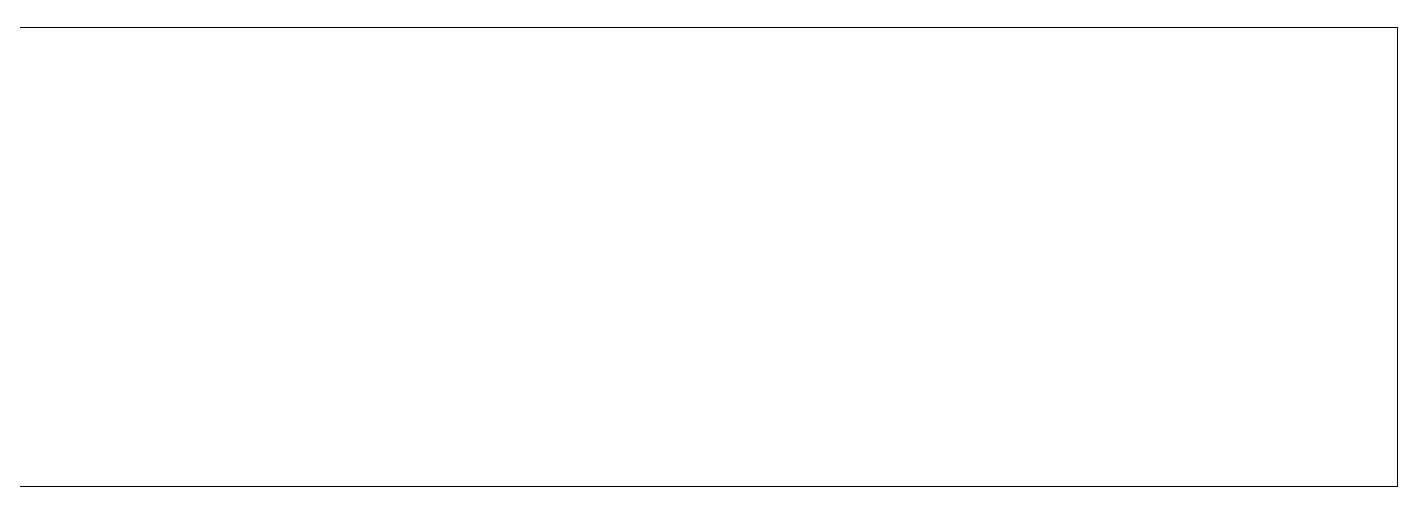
# Model space of a CAD drawing. Header units: millimetres. Extents: x 820 to 1656, y -124 to 126.
# Drawn here: x 1237.8 to 1655.7, y -69.4 to 70.6 of the extents above; entities that cross this region are included whole.
import ezdxf

# ---------------------------------------------------------------- set-up
doc = ezdxf.new("R2010")
doc.units = ezdxf.units.MM
doc.header["$MEASUREMENT"] = 0

msp = doc.modelspace()

# ---------------------------------------------------------------- linework, layer by layer
at = {"color": 0, "linetype": 'Continuous', "lineweight": 0}
for p, q in [((1155.74686, 70.60801), (1655.74686, 70.60801)), ((1655.74686, 70.60801), (1155.74686, 70.60801)), ((1655.74686, 70.60801), (1655.74686, -69.39199)), ((1655.74686, -69.39199), (1655.74686, 70.60801)), ((1655.74686, -69.39199), (1155.74686, -69.39199)), ((1155.74686, -69.39199), (1655.74686, -69.39199))]:
    msp.add_line(p, q, dxfattribs=at)

doc.saveas('drawing.dxf')
